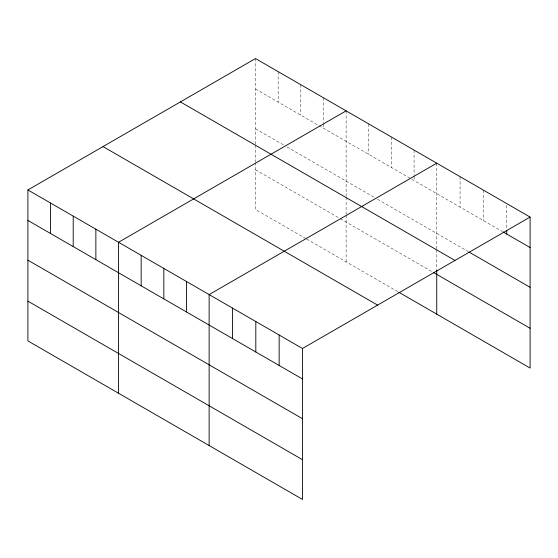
<?xml version="1.0" encoding="UTF-8"?>
<svg xmlns="http://www.w3.org/2000/svg" width="558" height="558" viewBox="0 0 558 558"><rect width="100%" height="100%" fill="white"/><g stroke="black" fill="none" stroke-linecap="round" stroke-linejoin="round"><path stroke-width="0.42" stroke-dasharray="2.79 2.09" d="M255.508 58.548L255.508 144.138M255.508 89.008L502.242 231.458M255.508 128.772L284.008 145.226M286.931 146.914L374.62 197.546M377.543 199.234L468.357 251.665M255.508 169.744L339.543 218.269M340.275 218.687L432.352 271.851M305.93 238.622L255.508 209.515L255.508 162.915M306.663 239.047L398.007 291.785M506.762 205.344L506.762 228.85M483.416 190.132L483.416 220.591M460.078 176.656L460.078 207.116M436.74 163.18L436.74 248.77M436.74 249.628L436.74 269.256M414.085 150.102L414.085 175.345M414.085 176.209L414.085 180.562M391.43 137.024L391.43 167.484M368.775 123.939L368.775 154.406M346.12 110.861L346.12 196.458M346.12 197.309L346.12 214.384M346.12 215.235L346.12 261.828M323.466 97.783L323.466 123.025M323.466 123.897L323.466 128.249M300.811 84.704L300.811 115.164M278.163 71.626L278.163 102.086M255.508 144.989L255.508 162.064"/><path stroke-width="0.84" d="M27.9 189.95L302.492 348.485L302.492 499.452L27.9 340.917L27.9 189.95L255.508 58.548L530.1 217.083L530.1 368.05L398.74 292.204M346.12 110.861L118.519 242.27L118.519 393.237M436.74 163.18L209.131 294.589L209.131 445.549M302.492 348.485L530.1 217.083M502.995 231.898L530.1 247.543M469.111 252.097L530.1 287.307M180.394 101.912L454.993 260.447M433.817 272.695L530.1 328.278M103.007 146.587L377.606 305.121M27.9 220.417L302.492 378.952M27.9 260.181L302.492 418.716M27.9 301.153L302.492 459.687M506.762 230.587L506.762 234.067M436.74 270.114L436.74 314.147M279.153 335.016L279.153 365.476M255.815 321.541L255.815 352M232.47 308.065L232.47 338.525M186.477 281.504L186.477 311.971M163.822 268.426L163.822 298.893M141.167 255.348L141.167 285.815M95.864 229.192L95.864 259.651M73.21 216.113L73.21 246.573M50.555 203.035L50.555 233.495"/></g></svg>
